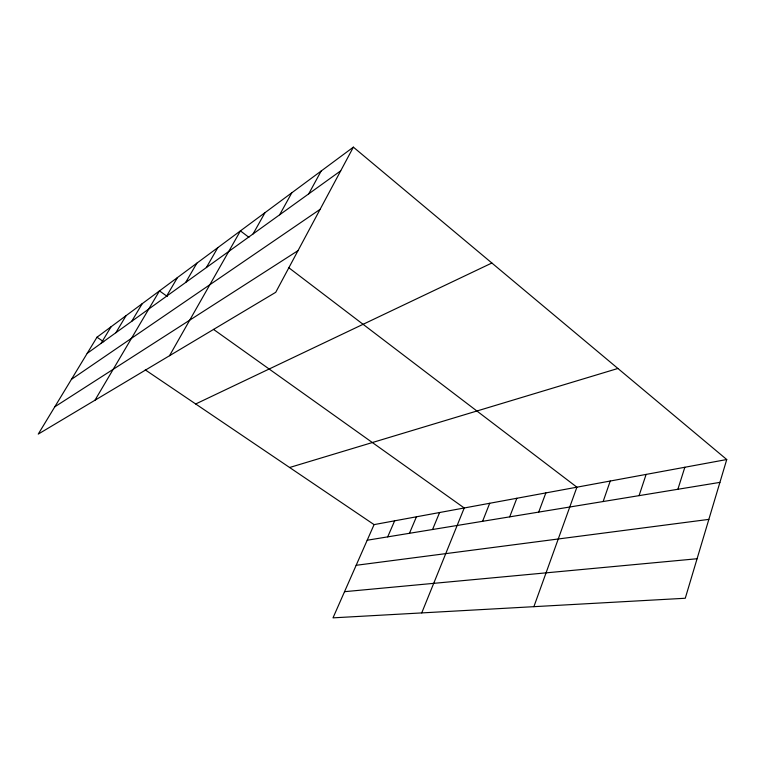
<?xml version="1.0" encoding="UTF-8"?>
<svg xmlns="http://www.w3.org/2000/svg" width="765" height="765" viewBox="0 0 765 765"><rect width="100%" height="100%" fill="white"/><g stroke="black" fill="none" stroke-linecap="round" stroke-linejoin="round"><path stroke-width="1.15" d="M726.75 459.526L685.268 598.249L333.005 617.852L374.075 524.618L726.75 459.526L353.373 147.148L96.983 337.222L38.25 434.099L275.725 292.307L353.373 147.148M677.876 489.275L684.838 467.262M639.071 495.644L646.119 474.405M603.136 501.534L610.24 481.032M533.884 606.674L576.906 487.181L288.472 267.473M538.703 512.101L545.847 492.918M509.7 516.863L516.844 498.264M482.581 521.309L489.696 503.274M421.735 612.908L464.231 507.979L213.492 329.371M432.55 529.514L439.598 512.521M409.447 533.301L416.447 516.796M387.702 536.867L394.644 520.822M308.725 193.851L321.157 171.035M279.646 214.793L291.828 192.77M253.091 233.908L265.025 212.641M169.524 355.715L240.43 230.877L248.902 237.322M206.359 267.568L217.786 247.659M185.685 282.448L196.873 263.17M166.541 296.237L177.49 277.542M94.956 400.238L159.474 290.891L167.2 296.399M131.733 321.3L142.204 303.695M115.869 332.727L126.101 315.629M101.047 343.399L111.068 326.779M87.181 353.382L340.712 170.825M71.422 379.373L320.105 209.342M54.793 406.808L298.025 250.624M195.687 403.977L491.866 263.017M289.61 467.501L617.91 368.472M367.19 540.233L719.913 482.38M356.155 565.297L708.859 519.378M344.537 591.68L697.078 558.746M96.983 337.222L103.744 341.792M145.273 369.878L374.075 524.618"/></g></svg>
